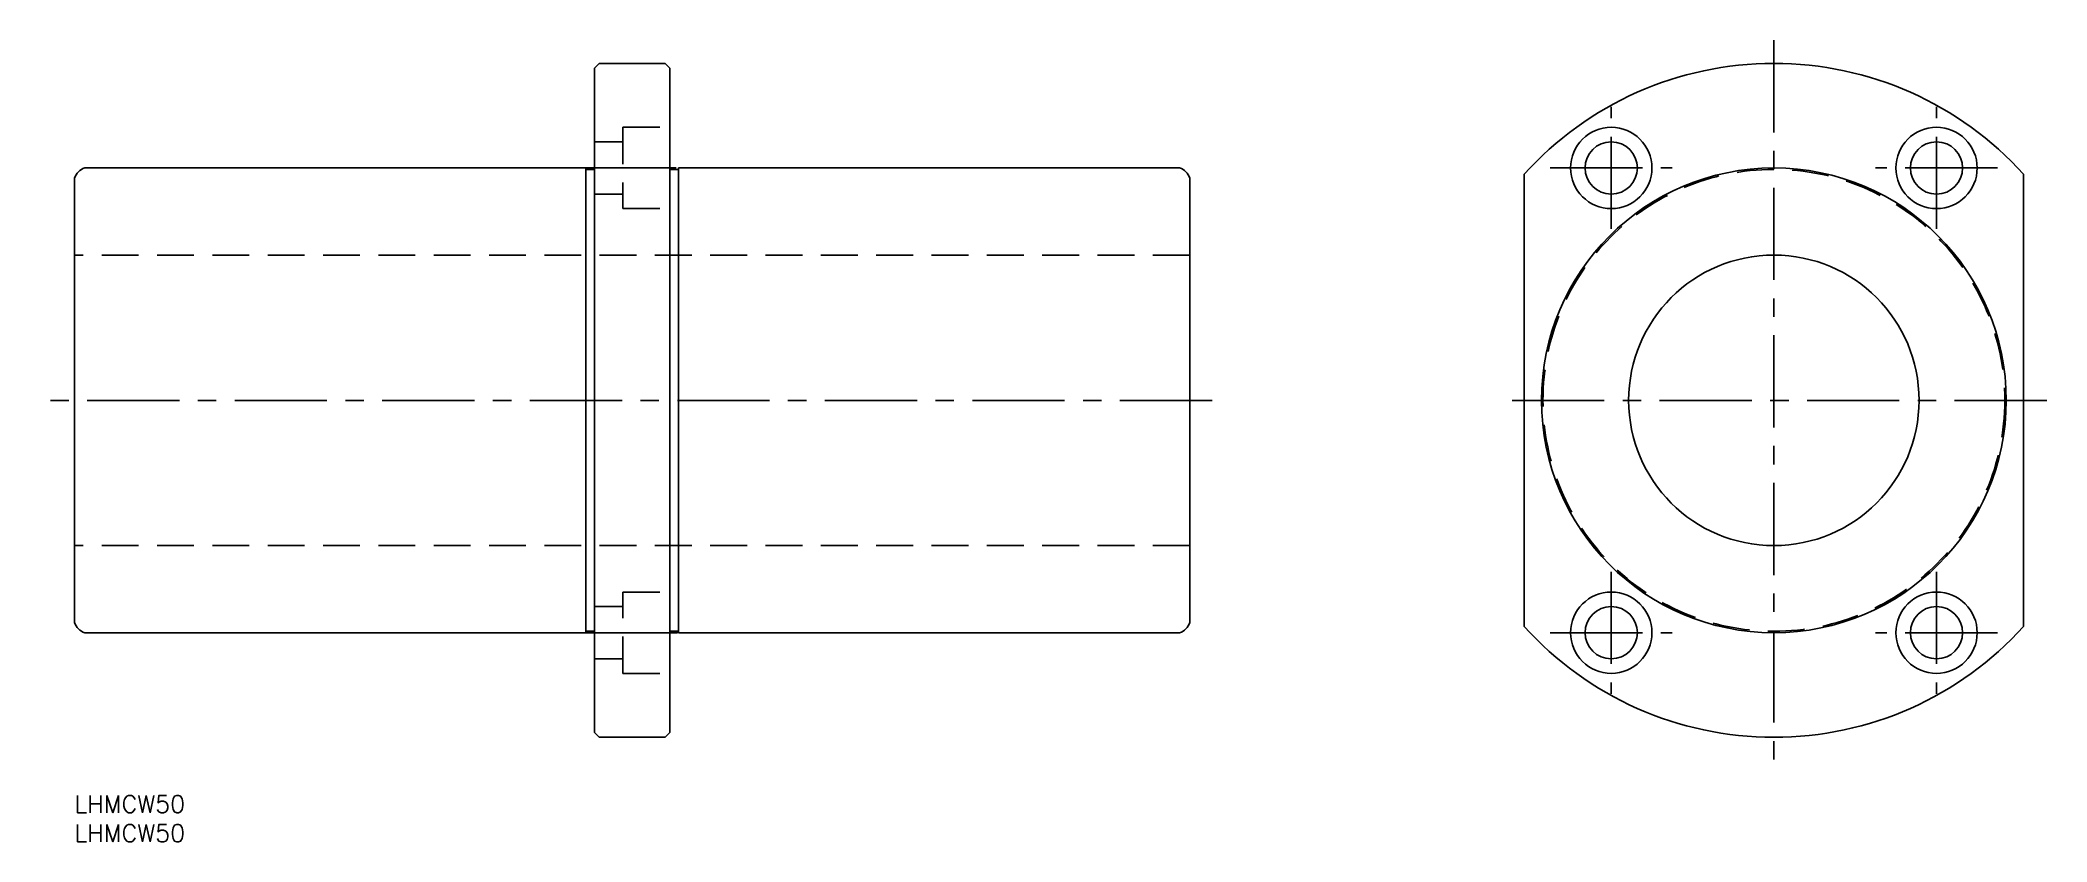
# Model space of a CAD drawing. Extents: x -6 to 340, y -8 to 130.
import ezdxf

# ---------------------------------------------------------------- set-up
doc = ezdxf.new("R2010")
doc.units = 0
doc.header["$LTSCALE"] = 0.5
doc.linetypes.add('CENTER', pattern=[50.8, 31.75, -6.35, 6.35, -6.35])
doc.linetypes.add('DASHED', pattern=[19.05, 12.7, -6.35])
for name, color, linetype in [('MSM_CENTER', 1, 'CENTER'), ('MSM_CONTINUOUS', 7, 'CONTINUOUS'), ('MSM_DASHED', 4, 'DASHED'), ('MSM_PART_NUMBER', 7, 'CONTINUOUS')]:
    doc.layers.add(name, color=color, linetype=linetype)
doc.styles.get("Standard").update_dxf_attribs({"font": 'txt.shx', "height": 3, "bigfont": 'bigfont.shx'})

# ---------------------------------------------------------------- blocks, each defined once
blk = doc.blocks.new('*U4')
at = {"layer": 'MSM_PART_NUMBER'}
blk.add_text('LHMCW50', height=3, dxfattribs=at).set_placement((0, -3))
blk = doc.blocks.new('*U5')
at = {"layer": 'MSM_PART_NUMBER'}
blk.add_text('LHMCW50', height=3, dxfattribs=at).set_placement((0, -8))

msp = doc.modelspace()

# ---------------------------------------------------------------- linework, layer by layer
at = {"layer": 'MSM_CENTER'}
for p, q in [((292.56, 130), (292.56, 6)), ((264.56, 97.5), (264.56, 118.5)), ((320.56, 97.5), (320.56, 118.5)), ((87.67, 108), (104.85, 108)), ((254.06, 108), (275.06, 108)), ((331.06, 108), (310.06, 108)), ((195.85, 68), (-5.93, 68)), ((339.56, 68), (245.56, 68)), ((264.56, 38.5), (264.56, 17.5)), ((320.56, 38.5), (320.56, 17.5)), ((87.95, 28), (104.85, 28)), ((254.06, 28), (275.06, 28)), ((331.06, 28), (310.06, 28))]:
    msp.add_line(p, q, dxfattribs=at)
at = {"layer": 'MSM_CONTINUOUS'}
for p, q in [((90.3, 126), (89.5, 125.2)), ((89.5, 10.8), (89.5, 125.2)), ((90.3, 126), (101.7, 126)), ((101.7, 126), (102.5, 125.2)), ((102.5, 10.8), (102.5, 125.2)), ((1.75, 108), (88, 108)), ((88, 108), (88, 28)), ((89.5, 107.75), (88, 107.75)), ((102.5, 107.75), (104, 107.75)), ((104, 108), (190.25, 108)), ((104, 28), (104, 108)), ((0, 29.75), (0, 106.25)), ((192, 29.75), (192, 106.25)), ((249.56, 106.92), (249.56, 29.08)), ((335.56, 106.92), (335.56, 29.08)), ((1.75, 28), (88, 28)), ((89.5, 28.25), (88, 28.25)), ((102.5, 28.25), (104, 28.25)), ((104, 28), (190.25, 28)), ((89.5, 10.8), (90.3, 10)), ((101.7, 10), (102.5, 10.8)), ((90.3, 10), (101.7, 10))]:
    msp.add_line(p, q, dxfattribs=at)
for centre, radius in [((264.56, 108), 7), ((320.56, 108), 7), ((264.56, 108), 4.5), ((320.56, 108), 4.5), ((292.56, 68), 40), ((292.56, 68), 25), ((264.56, 28), 7), ((320.56, 28), 7), ((264.56, 28), 4.5), ((320.56, 28), 4.5)]:
    msp.add_circle(centre, radius, dxfattribs=at)
for centre, radius, start, end in [((292.56, 68), 58, 42.151, 137.849), ((2.65, 105.35), 2.8, 108.8392, 161.1608), ((189.35, 105.35), 2.8, 18.8392, 71.1608), ((2.65, 30.65), 2.8, 198.8392, 251.1608), ((189.35, 30.65), 2.8, 288.8392, 341.1608), ((292.56, 68), 58, 222.151, 317.849)]:
    msp.add_arc(centre, radius, start, end, dxfattribs=at)
at = {"layer": 'MSM_DASHED'}
for p, q in [((94.4, 115), (94.4, 101)), ((94.4, 115), (102.5, 115)), ((89.5, 112.5), (94.4, 112.5)), ((89.5, 103.5), (94.4, 103.5)), ((94.4, 101), (102.5, 101)), ((192, 93), (0, 93)), ((192, 43), (0, 43)), ((94.4, 21), (94.4, 35)), ((94.4, 35), (102.5, 35)), ((89.5, 32.5), (94.4, 32.5)), ((89.5, 23.5), (94.4, 23.5)), ((94.4, 21), (102.5, 21))]:
    msp.add_line(p, q, dxfattribs=at)
msp.add_circle((292.56, 68), 39.75, dxfattribs=at)

# ---------------------------------------------------------------- block references
at = {"layer": 'MSM_CONTINUOUS'}
for name in ['*U4', '*U5']:
    msp.add_blockref(name, (0, 0), dxfattribs=at)

doc.saveas('drawing.dxf')
